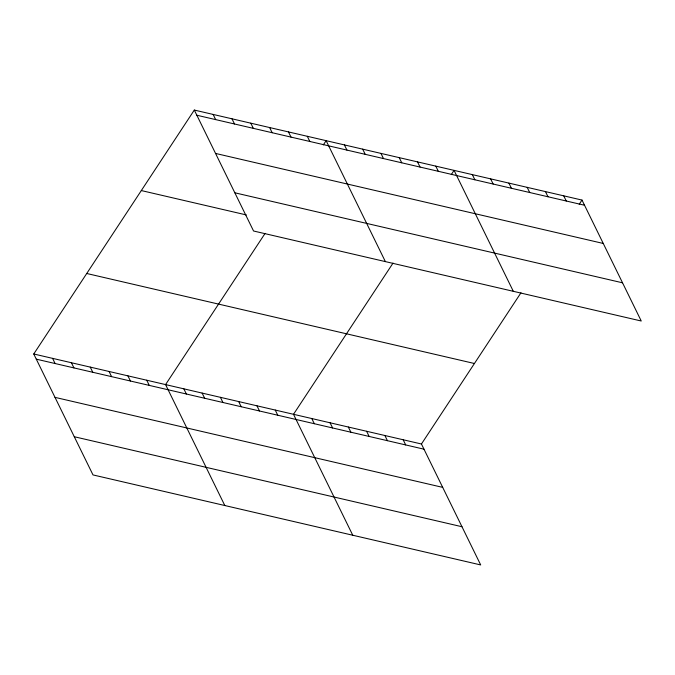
<?xml version="1.0" encoding="UTF-8"?>
<svg xmlns="http://www.w3.org/2000/svg" width="675" height="675" viewBox="0 0 675 675"><rect width="100%" height="100%" fill="white"/><g stroke="black" fill="none" stroke-linecap="round" stroke-linejoin="round"><path stroke-width="1.01" d="M33.75 353.987L421.445 443.998L480.693 564.941L92.998 474.922L33.75 353.987L194.307 110.059L582.002 200.078L641.25 321.013L253.555 231.002L194.307 110.059M265.098 233.381L165.569 384.59L224.809 505.533M323.333 144.906L326.126 140.67L385.374 261.605M393.036 263.09L293.507 414.298L352.755 535.233M451.28 174.606L454.064 170.37L513.312 291.305M421.445 443.998L520.973 292.79M579.217 204.314L582.002 200.078M196.847 115.239L584.542 205.251M215.561 153.436L603.256 243.456M234.841 192.797L622.536 282.808M141.32 190.561L246.383 214.945M86.737 273.493L474.432 363.504M36.281 359.159L423.984 449.179M55.004 397.364L442.699 487.375M74.284 436.725L461.978 526.736M563.726 195.834L566.266 201.007M545.451 191.59L547.982 196.762M527.175 187.346L529.706 192.518M508.899 183.102L511.431 188.274M490.615 178.858L493.155 184.03M472.34 174.614L474.879 179.786M435.788 166.126L438.32 171.307M417.513 161.882L420.044 167.062M399.229 157.638L401.768 162.818M380.953 153.394L383.493 158.574M362.677 149.15L365.217 154.33M344.402 144.914L346.933 150.086M307.294 136.291L309.825 141.472M288.461 131.92L291.001 137.101M269.629 127.55L272.168 132.722M250.805 123.179L253.336 128.351M403.169 439.763L405.7 444.935M231.972 118.808L234.503 123.981M384.893 435.518L387.425 440.691M213.14 114.429L215.671 119.61M366.618 431.274L369.149 436.447M348.334 427.03L350.873 432.202M330.058 422.786L332.598 427.958M311.782 418.542L314.322 423.714M275.231 410.054L277.762 415.226M256.956 405.81L259.487 410.982M238.672 401.566L241.211 406.738M220.396 397.322L222.936 402.494M202.12 393.078L204.66 398.258M183.845 388.834L186.376 394.014M146.737 380.219L149.268 385.4M127.904 375.848L130.444 381.021M109.072 371.478L111.611 376.65M90.239 367.107L92.779 372.279M71.415 362.728L73.946 367.909M52.583 358.358L55.114 363.538"/></g></svg>
